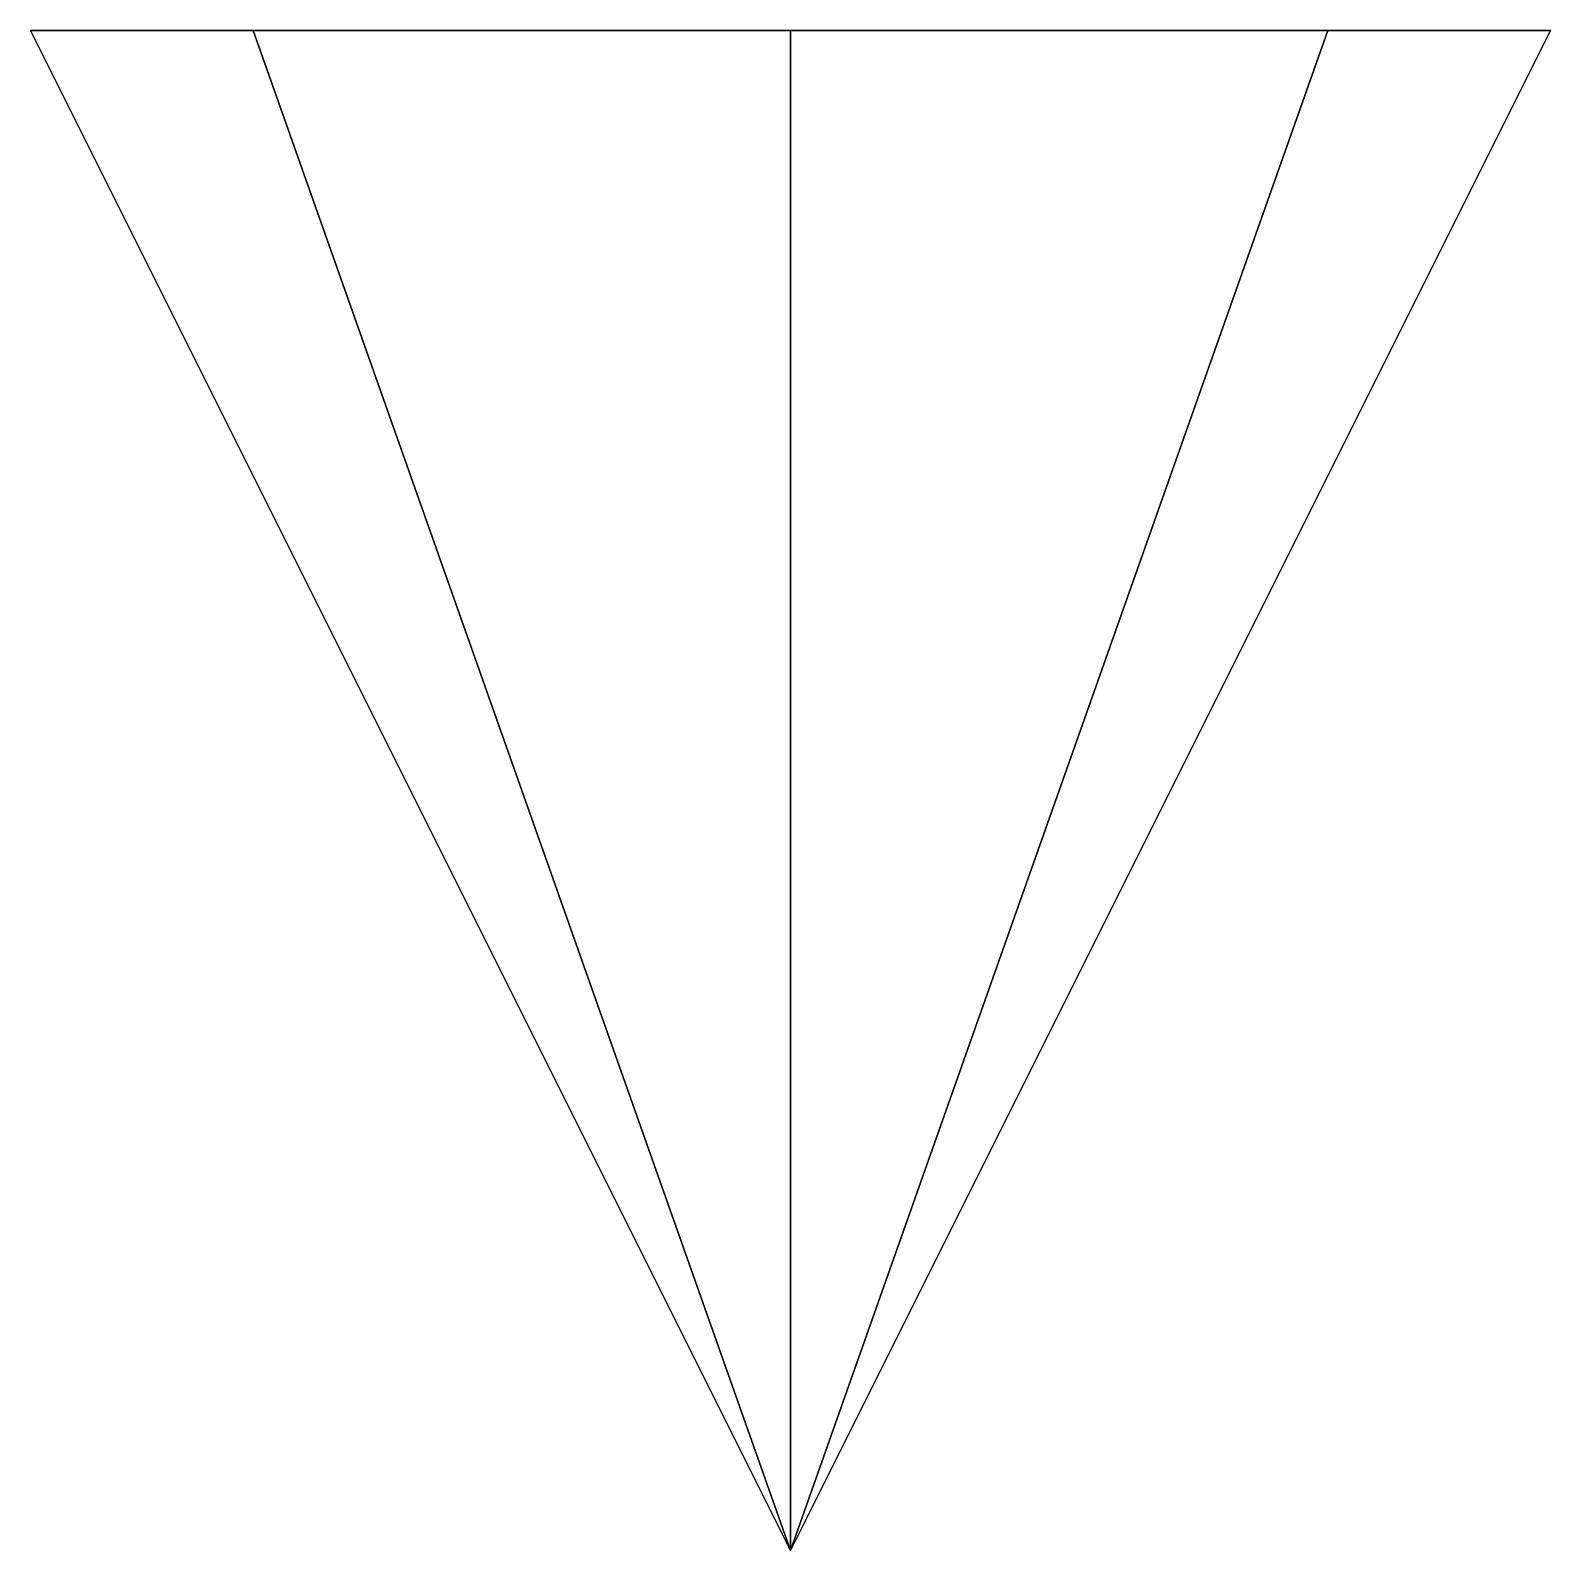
# Model space of a CAD drawing. Header units: metres. Extents: x -2.5 to 2.5, y 47.5 to 52.5.
import ezdxf

# ---------------------------------------------------------------- set-up
doc = ezdxf.new("R2010")
doc.units = ezdxf.units.M

msp = doc.modelspace()

# ---------------------------------------------------------------- linework, layer by layer
at = {"layer": 'TowerTop'}
msp.add_polyline3d([(1.76777, 52.5, -1.76777), (0, 52.5, -2.5), (-1.76777, 52.5, -1.76777), (-2.5, 52.5, 0), (-1.76777, 52.5, 1.76777), (0, 52.5, 2.5), (1.76777, 52.5, 1.76777), (2.5, 52.5, 0)], close=True, dxfattribs=at)
for points in [[(-1.76777, 52.5, 1.76777), (-2.5, 52.5), (0, 47.5)], [(-2.5, 52.5), (-1.76777, 52.5, -1.76777), (0, 47.5)], [(0, 52.5, 2.5), (-1.76777, 52.5, 1.76777), (0, 47.5)], [(-1.76777, 52.5, -1.76777), (0, 52.5, -2.5), (0, 47.5)], [(2.5, 52.5), (1.76777, 52.5, 1.76777), (0, 47.5)], [(1.76777, 52.5, 1.76777), (0, 52.5, 2.5), (0, 47.5)], [(0, 52.5, -2.5), (1.76777, 52.5, -1.76777), (0, 47.5)], [(1.76777, 52.5, -1.76777), (2.5, 52.5), (0, 47.5)]]:
    msp.add_3dface(points, dxfattribs=at)

doc.saveas('drawing.dxf')
